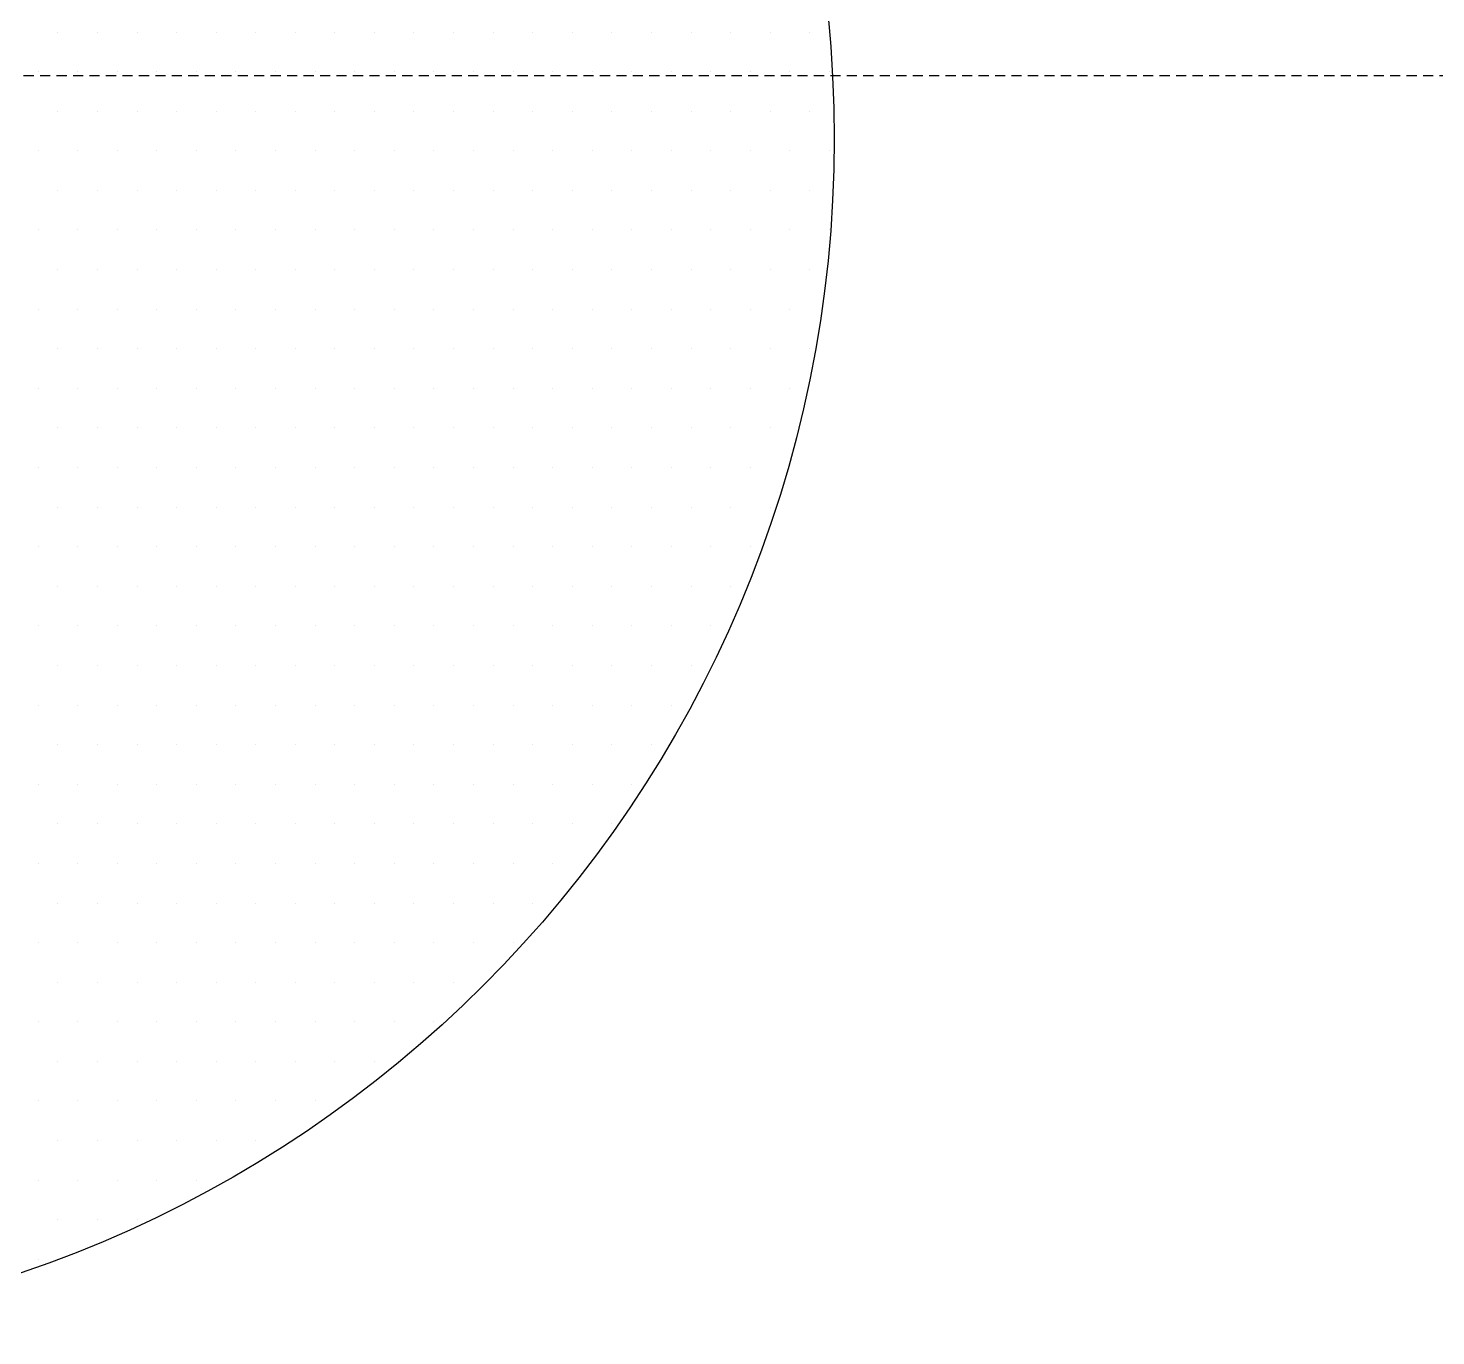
# Model space of a CAD drawing. Header units: inches. Extents: x 5877 to 13759, y 12099 to 29642.
# Drawn here: x 11065.5 to 11176.6, y 20807.5 to 20910.7 of the extents above; entities that cross this region are included whole.
import ezdxf

# ---------------------------------------------------------------- set-up
doc = ezdxf.new("R2010")
doc.units = ezdxf.units.IN
doc.header["$MEASUREMENT"] = 0
doc.linetypes.add('HID', pattern=[2.6, 1.6, -1])
doc.layers.add('A-FUR2', color=6, linetype='Continuous')

msp = doc.modelspace()

# ---------------------------------------------------------------- linework, layer by layer
at = {"layer": 'A-FUR2', "color": 0, "linetype": 'Continuous', "ltscale": 0.5}
for p, q in [((11067.83, 20910.39), (11067.83, 20910.39)), ((11070.95, 20910.39), (11070.95, 20910.39)), ((11074.08, 20910.39), (11074.08, 20910.39)), ((11077.2, 20910.39), (11077.2, 20910.39)), ((11080.33, 20910.39), (11080.33, 20910.39)), ((11083.45, 20910.39), (11083.45, 20910.39)), ((11086.58, 20910.39), (11086.58, 20910.39)), ((11089.7, 20910.39), (11089.7, 20910.39)), ((11092.83, 20910.39), (11092.83, 20910.39)), ((11095.95, 20910.39), (11095.95, 20910.39)), ((11099.08, 20910.39), (11099.08, 20910.39)), ((11102.2, 20910.39), (11102.2, 20910.39)), ((11105.33, 20910.39), (11105.33, 20910.39)), ((11108.45, 20910.39), (11108.45, 20910.39)), ((11111.58, 20910.39), (11111.58, 20910.39)), ((11114.7, 20910.39), (11114.7, 20910.39)), ((11117.83, 20910.39), (11117.83, 20910.39)), ((11120.95, 20910.39), (11120.95, 20910.39)), ((11124.08, 20910.39), (11124.08, 20910.39)), ((11127.2, 20910.39), (11127.2, 20910.39)), ((11066.27, 20907.27), (11066.27, 20907.27)), ((11069.39, 20907.27), (11069.39, 20907.27)), ((11072.52, 20907.27), (11072.52, 20907.27)), ((11075.64, 20907.27), (11075.64, 20907.27)), ((11078.77, 20907.27), (11078.77, 20907.27)), ((11081.89, 20907.27), (11081.89, 20907.27)), ((11085.02, 20907.27), (11085.02, 20907.27)), ((11088.14, 20907.27), (11088.14, 20907.27)), ((11091.27, 20907.27), (11091.27, 20907.27)), ((11094.39, 20907.27), (11094.39, 20907.27)), ((11097.52, 20907.27), (11097.52, 20907.27)), ((11100.64, 20907.27), (11100.64, 20907.27)), ((11103.77, 20907.27), (11103.77, 20907.27)), ((11106.89, 20907.27), (11106.89, 20907.27)), ((11110.02, 20907.27), (11110.02, 20907.27)), ((11113.14, 20907.27), (11113.14, 20907.27)), ((11116.27, 20907.27), (11116.27, 20907.27)), ((11119.39, 20907.27), (11119.39, 20907.27)), ((11122.52, 20907.27), (11122.52, 20907.27)), ((11125.64, 20907.27), (11125.64, 20907.27)), ((11128.77, 20907.27), (11128.77, 20907.27)), ((11067.83, 20904.14), (11067.83, 20904.14)), ((11070.95, 20904.14), (11070.95, 20904.14)), ((11074.08, 20904.14), (11074.08, 20904.14)), ((11077.2, 20904.14), (11077.2, 20904.14)), ((11080.33, 20904.14), (11080.33, 20904.14)), ((11083.45, 20904.14), (11083.45, 20904.14)), ((11086.58, 20904.14), (11086.58, 20904.14)), ((11089.7, 20904.14), (11089.7, 20904.14)), ((11092.83, 20904.14), (11092.83, 20904.14)), ((11095.95, 20904.14), (11095.95, 20904.14)), ((11099.08, 20904.14), (11099.08, 20904.14)), ((11102.2, 20904.14), (11102.2, 20904.14)), ((11105.33, 20904.14), (11105.33, 20904.14)), ((11108.45, 20904.14), (11108.45, 20904.14)), ((11111.58, 20904.14), (11111.58, 20904.14)), ((11114.7, 20904.14), (11114.7, 20904.14)), ((11117.83, 20904.14), (11117.83, 20904.14)), ((11120.95, 20904.14), (11120.95, 20904.14)), ((11124.08, 20904.14), (11124.08, 20904.14)), ((11127.2, 20904.14), (11127.2, 20904.14)), ((11066.27, 20901.02), (11066.27, 20901.02)), ((11069.39, 20901.02), (11069.39, 20901.02)), ((11072.52, 20901.02), (11072.52, 20901.02)), ((11075.64, 20901.02), (11075.64, 20901.02)), ((11078.77, 20901.02), (11078.77, 20901.02)), ((11081.89, 20901.02), (11081.89, 20901.02)), ((11085.02, 20901.02), (11085.02, 20901.02)), ((11088.14, 20901.02), (11088.14, 20901.02)), ((11091.27, 20901.02), (11091.27, 20901.02)), ((11094.39, 20901.02), (11094.39, 20901.02)), ((11097.52, 20901.02), (11097.52, 20901.02)), ((11100.64, 20901.02), (11100.64, 20901.02)), ((11103.77, 20901.02), (11103.77, 20901.02)), ((11106.89, 20901.02), (11106.89, 20901.02)), ((11110.02, 20901.02), (11110.02, 20901.02)), ((11113.14, 20901.02), (11113.14, 20901.02)), ((11116.27, 20901.02), (11116.27, 20901.02)), ((11119.39, 20901.02), (11119.39, 20901.02)), ((11122.52, 20901.02), (11122.52, 20901.02)), ((11125.64, 20901.02), (11125.64, 20901.02)), ((11128.77, 20901.02), (11128.77, 20901.02)), ((11067.83, 20897.89), (11067.83, 20897.89)), ((11070.95, 20897.89), (11070.95, 20897.89)), ((11074.08, 20897.89), (11074.08, 20897.89)), ((11077.2, 20897.89), (11077.2, 20897.89)), ((11080.33, 20897.89), (11080.33, 20897.89)), ((11083.45, 20897.89), (11083.45, 20897.89)), ((11086.58, 20897.89), (11086.58, 20897.89)), ((11089.7, 20897.89), (11089.7, 20897.89)), ((11092.83, 20897.89), (11092.83, 20897.89)), ((11095.95, 20897.89), (11095.95, 20897.89)), ((11099.08, 20897.89), (11099.08, 20897.89)), ((11102.2, 20897.89), (11102.2, 20897.89)), ((11105.33, 20897.89), (11105.33, 20897.89)), ((11108.45, 20897.89), (11108.45, 20897.89)), ((11111.58, 20897.89), (11111.58, 20897.89)), ((11114.7, 20897.89), (11114.7, 20897.89)), ((11117.83, 20897.89), (11117.83, 20897.89)), ((11120.95, 20897.89), (11120.95, 20897.89)), ((11124.08, 20897.89), (11124.08, 20897.89)), ((11127.2, 20897.89), (11127.2, 20897.89)), ((11066.27, 20894.77), (11066.27, 20894.77)), ((11069.39, 20894.77), (11069.39, 20894.77)), ((11072.52, 20894.77), (11072.52, 20894.77)), ((11075.64, 20894.77), (11075.64, 20894.77)), ((11078.77, 20894.77), (11078.77, 20894.77)), ((11081.89, 20894.77), (11081.89, 20894.77)), ((11085.02, 20894.77), (11085.02, 20894.77)), ((11088.14, 20894.77), (11088.14, 20894.77)), ((11091.27, 20894.77), (11091.27, 20894.77)), ((11094.39, 20894.77), (11094.39, 20894.77)), ((11097.52, 20894.77), (11097.52, 20894.77)), ((11100.64, 20894.77), (11100.64, 20894.77)), ((11103.77, 20894.77), (11103.77, 20894.77)), ((11106.89, 20894.77), (11106.89, 20894.77)), ((11110.02, 20894.77), (11110.02, 20894.77)), ((11113.14, 20894.77), (11113.14, 20894.77)), ((11116.27, 20894.77), (11116.27, 20894.77)), ((11119.39, 20894.77), (11119.39, 20894.77)), ((11122.52, 20894.77), (11122.52, 20894.77)), ((11125.64, 20894.77), (11125.64, 20894.77)), ((11128.77, 20894.77), (11128.77, 20894.77)), ((11067.83, 20891.64), (11067.83, 20891.64)), ((11070.95, 20891.64), (11070.95, 20891.64)), ((11074.08, 20891.64), (11074.08, 20891.64)), ((11077.2, 20891.64), (11077.2, 20891.64)), ((11080.33, 20891.64), (11080.33, 20891.64)), ((11083.45, 20891.64), (11083.45, 20891.64)), ((11086.58, 20891.64), (11086.58, 20891.64)), ((11089.7, 20891.64), (11089.7, 20891.64)), ((11092.83, 20891.64), (11092.83, 20891.64)), ((11095.95, 20891.64), (11095.95, 20891.64)), ((11099.08, 20891.64), (11099.08, 20891.64)), ((11102.2, 20891.64), (11102.2, 20891.64)), ((11105.33, 20891.64), (11105.33, 20891.64)), ((11108.45, 20891.64), (11108.45, 20891.64)), ((11111.58, 20891.64), (11111.58, 20891.64)), ((11114.7, 20891.64), (11114.7, 20891.64)), ((11117.83, 20891.64), (11117.83, 20891.64)), ((11120.95, 20891.64), (11120.95, 20891.64)), ((11124.08, 20891.64), (11124.08, 20891.64)), ((11127.2, 20891.64), (11127.2, 20891.64)), ((11066.27, 20888.52), (11066.27, 20888.52)), ((11069.39, 20888.52), (11069.39, 20888.52)), ((11072.52, 20888.52), (11072.52, 20888.52)), ((11075.64, 20888.52), (11075.64, 20888.52)), ((11078.77, 20888.52), (11078.77, 20888.52)), ((11081.89, 20888.52), (11081.89, 20888.52)), ((11085.02, 20888.52), (11085.02, 20888.52)), ((11088.14, 20888.52), (11088.14, 20888.52)), ((11091.27, 20888.52), (11091.27, 20888.52)), ((11094.39, 20888.52), (11094.39, 20888.52)), ((11097.52, 20888.52), (11097.52, 20888.52)), ((11100.64, 20888.52), (11100.64, 20888.52)), ((11103.77, 20888.52), (11103.77, 20888.52)), ((11106.89, 20888.52), (11106.89, 20888.52)), ((11110.02, 20888.52), (11110.02, 20888.52)), ((11113.14, 20888.52), (11113.14, 20888.52)), ((11116.27, 20888.52), (11116.27, 20888.52)), ((11119.39, 20888.52), (11119.39, 20888.52)), ((11122.52, 20888.52), (11122.52, 20888.52)), ((11125.64, 20888.52), (11125.64, 20888.52)), ((11067.83, 20885.39), (11067.83, 20885.39)), ((11070.95, 20885.39), (11070.95, 20885.39)), ((11074.08, 20885.39), (11074.08, 20885.39)), ((11077.2, 20885.39), (11077.2, 20885.39)), ((11080.33, 20885.39), (11080.33, 20885.39)), ((11083.45, 20885.39), (11083.45, 20885.39)), ((11086.58, 20885.39), (11086.58, 20885.39)), ((11089.7, 20885.39), (11089.7, 20885.39)), ((11092.83, 20885.39), (11092.83, 20885.39)), ((11095.95, 20885.39), (11095.95, 20885.39)), ((11099.08, 20885.39), (11099.08, 20885.39)), ((11102.2, 20885.39), (11102.2, 20885.39)), ((11105.33, 20885.39), (11105.33, 20885.39)), ((11108.45, 20885.39), (11108.45, 20885.39)), ((11111.58, 20885.39), (11111.58, 20885.39)), ((11114.7, 20885.39), (11114.7, 20885.39)), ((11117.83, 20885.39), (11117.83, 20885.39)), ((11120.95, 20885.39), (11120.95, 20885.39)), ((11124.08, 20885.39), (11124.08, 20885.39)), ((11127.2, 20885.39), (11127.2, 20885.39)), ((11066.27, 20882.27), (11066.27, 20882.27)), ((11069.39, 20882.27), (11069.39, 20882.27)), ((11072.52, 20882.27), (11072.52, 20882.27)), ((11075.64, 20882.27), (11075.64, 20882.27)), ((11078.77, 20882.27), (11078.77, 20882.27)), ((11081.89, 20882.27), (11081.89, 20882.27)), ((11085.02, 20882.27), (11085.02, 20882.27)), ((11088.14, 20882.27), (11088.14, 20882.27)), ((11091.27, 20882.27), (11091.27, 20882.27)), ((11094.39, 20882.27), (11094.39, 20882.27)), ((11097.52, 20882.27), (11097.52, 20882.27)), ((11100.64, 20882.27), (11100.64, 20882.27)), ((11103.77, 20882.27), (11103.77, 20882.27)), ((11106.89, 20882.27), (11106.89, 20882.27)), ((11110.02, 20882.27), (11110.02, 20882.27)), ((11113.14, 20882.27), (11113.14, 20882.27)), ((11116.27, 20882.27), (11116.27, 20882.27)), ((11119.39, 20882.27), (11119.39, 20882.27)), ((11122.52, 20882.27), (11122.52, 20882.27)), ((11125.64, 20882.27), (11125.64, 20882.27)), ((11067.83, 20879.14), (11067.83, 20879.14)), ((11070.95, 20879.14), (11070.95, 20879.14)), ((11074.08, 20879.14), (11074.08, 20879.14)), ((11077.2, 20879.14), (11077.2, 20879.14)), ((11080.33, 20879.14), (11080.33, 20879.14)), ((11083.45, 20879.14), (11083.45, 20879.14)), ((11086.58, 20879.14), (11086.58, 20879.14)), ((11089.7, 20879.14), (11089.7, 20879.14)), ((11092.83, 20879.14), (11092.83, 20879.14)), ((11095.95, 20879.14), (11095.95, 20879.14)), ((11099.08, 20879.14), (11099.08, 20879.14)), ((11102.2, 20879.14), (11102.2, 20879.14)), ((11105.33, 20879.14), (11105.33, 20879.14)), ((11108.45, 20879.14), (11108.45, 20879.14)), ((11111.58, 20879.14), (11111.58, 20879.14)), ((11114.7, 20879.14), (11114.7, 20879.14)), ((11117.83, 20879.14), (11117.83, 20879.14)), ((11120.95, 20879.14), (11120.95, 20879.14)), ((11124.08, 20879.14), (11124.08, 20879.14)), ((11066.27, 20876.02), (11066.27, 20876.02)), ((11069.39, 20876.02), (11069.39, 20876.02)), ((11072.52, 20876.02), (11072.52, 20876.02)), ((11075.64, 20876.02), (11075.64, 20876.02)), ((11078.77, 20876.02), (11078.77, 20876.02)), ((11081.89, 20876.02), (11081.89, 20876.02)), ((11085.02, 20876.02), (11085.02, 20876.02)), ((11088.14, 20876.02), (11088.14, 20876.02)), ((11091.27, 20876.02), (11091.27, 20876.02)), ((11094.39, 20876.02), (11094.39, 20876.02)), ((11097.52, 20876.02), (11097.52, 20876.02)), ((11100.64, 20876.02), (11100.64, 20876.02)), ((11103.77, 20876.02), (11103.77, 20876.02)), ((11106.89, 20876.02), (11106.89, 20876.02)), ((11110.02, 20876.02), (11110.02, 20876.02)), ((11113.14, 20876.02), (11113.14, 20876.02)), ((11116.27, 20876.02), (11116.27, 20876.02)), ((11119.39, 20876.02), (11119.39, 20876.02)), ((11122.52, 20876.02), (11122.52, 20876.02)), ((11067.83, 20872.89), (11067.83, 20872.89)), ((11070.95, 20872.89), (11070.95, 20872.89)), ((11074.08, 20872.89), (11074.08, 20872.89)), ((11077.2, 20872.89), (11077.2, 20872.89)), ((11080.33, 20872.89), (11080.33, 20872.89)), ((11083.45, 20872.89), (11083.45, 20872.89)), ((11086.58, 20872.89), (11086.58, 20872.89)), ((11089.7, 20872.89), (11089.7, 20872.89)), ((11092.83, 20872.89), (11092.83, 20872.89)), ((11095.95, 20872.89), (11095.95, 20872.89)), ((11099.08, 20872.89), (11099.08, 20872.89)), ((11102.2, 20872.89), (11102.2, 20872.89)), ((11105.33, 20872.89), (11105.33, 20872.89)), ((11108.45, 20872.89), (11108.45, 20872.89)), ((11111.58, 20872.89), (11111.58, 20872.89)), ((11114.7, 20872.89), (11114.7, 20872.89)), ((11117.83, 20872.89), (11117.83, 20872.89)), ((11120.95, 20872.89), (11120.95, 20872.89)), ((11124.08, 20872.89), (11124.08, 20872.89)), ((11066.27, 20869.77), (11066.27, 20869.77)), ((11069.39, 20869.77), (11069.39, 20869.77)), ((11072.52, 20869.77), (11072.52, 20869.77)), ((11075.64, 20869.77), (11075.64, 20869.77)), ((11078.77, 20869.77), (11078.77, 20869.77)), ((11081.89, 20869.77), (11081.89, 20869.77)), ((11085.02, 20869.77), (11085.02, 20869.77)), ((11088.14, 20869.77), (11088.14, 20869.77)), ((11091.27, 20869.77), (11091.27, 20869.77)), ((11094.39, 20869.77), (11094.39, 20869.77)), ((11097.52, 20869.77), (11097.52, 20869.77)), ((11100.64, 20869.77), (11100.64, 20869.77)), ((11103.77, 20869.77), (11103.77, 20869.77)), ((11106.89, 20869.77), (11106.89, 20869.77)), ((11110.02, 20869.77), (11110.02, 20869.77)), ((11113.14, 20869.77), (11113.14, 20869.77)), ((11116.27, 20869.77), (11116.27, 20869.77)), ((11119.39, 20869.77), (11119.39, 20869.77)), ((11122.52, 20869.77), (11122.52, 20869.77)), ((11067.83, 20866.64), (11067.83, 20866.64)), ((11070.95, 20866.64), (11070.95, 20866.64)), ((11074.08, 20866.64), (11074.08, 20866.64)), ((11077.2, 20866.64), (11077.2, 20866.64)), ((11080.33, 20866.64), (11080.33, 20866.64)), ((11083.45, 20866.64), (11083.45, 20866.64)), ((11086.58, 20866.64), (11086.58, 20866.64)), ((11089.7, 20866.64), (11089.7, 20866.64)), ((11092.83, 20866.64), (11092.83, 20866.64)), ((11095.95, 20866.64), (11095.95, 20866.64)), ((11099.08, 20866.64), (11099.08, 20866.64)), ((11102.2, 20866.64), (11102.2, 20866.64)), ((11105.33, 20866.64), (11105.33, 20866.64)), ((11108.45, 20866.64), (11108.45, 20866.64)), ((11111.58, 20866.64), (11111.58, 20866.64)), ((11114.7, 20866.64), (11114.7, 20866.64)), ((11117.83, 20866.64), (11117.83, 20866.64)), ((11120.95, 20866.64), (11120.95, 20866.64)), ((11066.27, 20863.52), (11066.27, 20863.52)), ((11069.39, 20863.52), (11069.39, 20863.52)), ((11072.52, 20863.52), (11072.52, 20863.52)), ((11075.64, 20863.52), (11075.64, 20863.52)), ((11078.77, 20863.52), (11078.77, 20863.52)), ((11081.89, 20863.52), (11081.89, 20863.52)), ((11085.02, 20863.52), (11085.02, 20863.52)), ((11088.14, 20863.52), (11088.14, 20863.52)), ((11091.27, 20863.52), (11091.27, 20863.52)), ((11094.39, 20863.52), (11094.39, 20863.52)), ((11097.52, 20863.52), (11097.52, 20863.52)), ((11100.64, 20863.52), (11100.64, 20863.52)), ((11103.77, 20863.52), (11103.77, 20863.52)), ((11106.89, 20863.52), (11106.89, 20863.52)), ((11110.02, 20863.52), (11110.02, 20863.52)), ((11113.14, 20863.52), (11113.14, 20863.52)), ((11116.27, 20863.52), (11116.27, 20863.52)), ((11119.39, 20863.52), (11119.39, 20863.52)), ((11067.83, 20860.39), (11067.83, 20860.39)), ((11070.95, 20860.39), (11070.95, 20860.39)), ((11074.08, 20860.39), (11074.08, 20860.39)), ((11077.2, 20860.39), (11077.2, 20860.39)), ((11080.33, 20860.39), (11080.33, 20860.39)), ((11083.45, 20860.39), (11083.45, 20860.39)), ((11086.58, 20860.39), (11086.58, 20860.39)), ((11089.7, 20860.39), (11089.7, 20860.39)), ((11092.83, 20860.39), (11092.83, 20860.39)), ((11095.95, 20860.39), (11095.95, 20860.39)), ((11099.08, 20860.39), (11099.08, 20860.39)), ((11102.2, 20860.39), (11102.2, 20860.39)), ((11105.33, 20860.39), (11105.33, 20860.39)), ((11108.45, 20860.39), (11108.45, 20860.39)), ((11111.58, 20860.39), (11111.58, 20860.39)), ((11114.7, 20860.39), (11114.7, 20860.39)), ((11117.83, 20860.39), (11117.83, 20860.39)), ((11066.27, 20857.27), (11066.27, 20857.27)), ((11069.39, 20857.27), (11069.39, 20857.27)), ((11072.52, 20857.27), (11072.52, 20857.27)), ((11075.64, 20857.27), (11075.64, 20857.27)), ((11078.77, 20857.27), (11078.77, 20857.27)), ((11081.89, 20857.27), (11081.89, 20857.27)), ((11085.02, 20857.27), (11085.02, 20857.27)), ((11088.14, 20857.27), (11088.14, 20857.27)), ((11091.27, 20857.27), (11091.27, 20857.27)), ((11094.39, 20857.27), (11094.39, 20857.27)), ((11097.52, 20857.27), (11097.52, 20857.27)), ((11100.64, 20857.27), (11100.64, 20857.27)), ((11103.77, 20857.27), (11103.77, 20857.27)), ((11106.89, 20857.27), (11106.89, 20857.27)), ((11110.02, 20857.27), (11110.02, 20857.27)), ((11113.14, 20857.27), (11113.14, 20857.27)), ((11116.27, 20857.27), (11116.27, 20857.27)), ((11067.83, 20854.14), (11067.83, 20854.14)), ((11070.95, 20854.14), (11070.95, 20854.14)), ((11074.08, 20854.14), (11074.08, 20854.14)), ((11077.2, 20854.14), (11077.2, 20854.14)), ((11080.33, 20854.14), (11080.33, 20854.14)), ((11083.45, 20854.14), (11083.45, 20854.14)), ((11086.58, 20854.14), (11086.58, 20854.14)), ((11089.7, 20854.14), (11089.7, 20854.14)), ((11092.83, 20854.14), (11092.83, 20854.14)), ((11095.95, 20854.14), (11095.95, 20854.14)), ((11099.08, 20854.14), (11099.08, 20854.14)), ((11102.2, 20854.14), (11102.2, 20854.14)), ((11105.33, 20854.14), (11105.33, 20854.14)), ((11108.45, 20854.14), (11108.45, 20854.14)), ((11111.58, 20854.14), (11111.58, 20854.14)), ((11114.7, 20854.14), (11114.7, 20854.14)), ((11066.27, 20851.02), (11066.27, 20851.02)), ((11069.39, 20851.02), (11069.39, 20851.02)), ((11072.52, 20851.02), (11072.52, 20851.02)), ((11075.64, 20851.02), (11075.64, 20851.02)), ((11078.77, 20851.02), (11078.77, 20851.02)), ((11081.89, 20851.02), (11081.89, 20851.02)), ((11085.02, 20851.02), (11085.02, 20851.02)), ((11088.14, 20851.02), (11088.14, 20851.02)), ((11091.27, 20851.02), (11091.27, 20851.02)), ((11094.39, 20851.02), (11094.39, 20851.02)), ((11097.52, 20851.02), (11097.52, 20851.02)), ((11100.64, 20851.02), (11100.64, 20851.02)), ((11103.77, 20851.02), (11103.77, 20851.02)), ((11106.89, 20851.02), (11106.89, 20851.02)), ((11110.02, 20851.02), (11110.02, 20851.02)), ((11113.14, 20851.02), (11113.14, 20851.02)), ((11067.83, 20847.89), (11067.83, 20847.89)), ((11070.95, 20847.89), (11070.95, 20847.89)), ((11074.08, 20847.89), (11074.08, 20847.89)), ((11077.2, 20847.89), (11077.2, 20847.89)), ((11080.33, 20847.89), (11080.33, 20847.89)), ((11083.45, 20847.89), (11083.45, 20847.89)), ((11086.58, 20847.89), (11086.58, 20847.89)), ((11089.7, 20847.89), (11089.7, 20847.89)), ((11092.83, 20847.89), (11092.83, 20847.89)), ((11095.95, 20847.89), (11095.95, 20847.89)), ((11099.08, 20847.89), (11099.08, 20847.89)), ((11102.2, 20847.89), (11102.2, 20847.89)), ((11105.33, 20847.89), (11105.33, 20847.89)), ((11108.45, 20847.89), (11108.45, 20847.89)), ((11111.58, 20847.89), (11111.58, 20847.89)), ((11066.27, 20844.77), (11066.27, 20844.77)), ((11069.39, 20844.77), (11069.39, 20844.77)), ((11072.52, 20844.77), (11072.52, 20844.77)), ((11075.64, 20844.77), (11075.64, 20844.77)), ((11078.77, 20844.77), (11078.77, 20844.77)), ((11081.89, 20844.77), (11081.89, 20844.77)), ((11085.02, 20844.77), (11085.02, 20844.77)), ((11088.14, 20844.77), (11088.14, 20844.77)), ((11091.27, 20844.77), (11091.27, 20844.77)), ((11094.39, 20844.77), (11094.39, 20844.77)), ((11097.52, 20844.77), (11097.52, 20844.77)), ((11100.64, 20844.77), (11100.64, 20844.77)), ((11103.77, 20844.77), (11103.77, 20844.77)), ((11106.89, 20844.77), (11106.89, 20844.77)), ((11067.83, 20841.64), (11067.83, 20841.64)), ((11070.95, 20841.64), (11070.95, 20841.64)), ((11074.08, 20841.64), (11074.08, 20841.64)), ((11077.2, 20841.64), (11077.2, 20841.64)), ((11080.33, 20841.64), (11080.33, 20841.64)), ((11083.45, 20841.64), (11083.45, 20841.64)), ((11086.58, 20841.64), (11086.58, 20841.64)), ((11089.7, 20841.64), (11089.7, 20841.64)), ((11092.83, 20841.64), (11092.83, 20841.64)), ((11095.95, 20841.64), (11095.95, 20841.64)), ((11099.08, 20841.64), (11099.08, 20841.64)), ((11102.2, 20841.64), (11102.2, 20841.64)), ((11105.33, 20841.64), (11105.33, 20841.64)), ((11066.27, 20838.52), (11066.27, 20838.52)), ((11069.39, 20838.52), (11069.39, 20838.52)), ((11072.52, 20838.52), (11072.52, 20838.52)), ((11075.64, 20838.52), (11075.64, 20838.52)), ((11078.77, 20838.52), (11078.77, 20838.52)), ((11081.89, 20838.52), (11081.89, 20838.52)), ((11085.02, 20838.52), (11085.02, 20838.52)), ((11088.14, 20838.52), (11088.14, 20838.52)), ((11091.27, 20838.52), (11091.27, 20838.52)), ((11094.39, 20838.52), (11094.39, 20838.52)), ((11097.52, 20838.52), (11097.52, 20838.52)), ((11100.64, 20838.52), (11100.64, 20838.52)), ((11103.77, 20838.52), (11103.77, 20838.52)), ((11067.83, 20835.39), (11067.83, 20835.39)), ((11070.95, 20835.39), (11070.95, 20835.39)), ((11074.08, 20835.39), (11074.08, 20835.39)), ((11077.2, 20835.39), (11077.2, 20835.39)), ((11080.33, 20835.39), (11080.33, 20835.39)), ((11083.45, 20835.39), (11083.45, 20835.39)), ((11086.58, 20835.39), (11086.58, 20835.39)), ((11089.7, 20835.39), (11089.7, 20835.39)), ((11092.83, 20835.39), (11092.83, 20835.39)), ((11095.95, 20835.39), (11095.95, 20835.39)), ((11099.08, 20835.39), (11099.08, 20835.39)), ((11066.27, 20832.27), (11066.27, 20832.27)), ((11069.39, 20832.27), (11069.39, 20832.27)), ((11072.52, 20832.27), (11072.52, 20832.27)), ((11075.64, 20832.27), (11075.64, 20832.27)), ((11078.77, 20832.27), (11078.77, 20832.27)), ((11081.89, 20832.27), (11081.89, 20832.27)), ((11085.02, 20832.27), (11085.02, 20832.27)), ((11088.14, 20832.27), (11088.14, 20832.27)), ((11091.27, 20832.27), (11091.27, 20832.27)), ((11094.39, 20832.27), (11094.39, 20832.27)), ((11097.52, 20832.27), (11097.52, 20832.27)), ((11067.83, 20829.14), (11067.83, 20829.14)), ((11070.95, 20829.14), (11070.95, 20829.14)), ((11074.08, 20829.14), (11074.08, 20829.14)), ((11077.2, 20829.14), (11077.2, 20829.14)), ((11080.33, 20829.14), (11080.33, 20829.14)), ((11083.45, 20829.14), (11083.45, 20829.14)), ((11086.58, 20829.14), (11086.58, 20829.14)), ((11089.7, 20829.14), (11089.7, 20829.14)), ((11092.83, 20829.14), (11092.83, 20829.14)), ((11066.27, 20826.02), (11066.27, 20826.02)), ((11069.39, 20826.02), (11069.39, 20826.02)), ((11072.52, 20826.02), (11072.52, 20826.02)), ((11075.64, 20826.02), (11075.64, 20826.02)), ((11078.77, 20826.02), (11078.77, 20826.02)), ((11081.89, 20826.02), (11081.89, 20826.02)), ((11085.02, 20826.02), (11085.02, 20826.02)), ((11088.14, 20826.02), (11088.14, 20826.02)), ((11067.83, 20822.89), (11067.83, 20822.89)), ((11070.95, 20822.89), (11070.95, 20822.89)), ((11074.08, 20822.89), (11074.08, 20822.89)), ((11077.2, 20822.89), (11077.2, 20822.89)), ((11080.33, 20822.89), (11080.33, 20822.89)), ((11083.45, 20822.89), (11083.45, 20822.89)), ((11066.27, 20819.77), (11066.27, 20819.77)), ((11069.39, 20819.77), (11069.39, 20819.77)), ((11072.52, 20819.77), (11072.52, 20819.77)), ((11075.64, 20819.77), (11075.64, 20819.77)), ((11078.77, 20819.77), (11078.77, 20819.77)), ((11067.83, 20816.64), (11067.83, 20816.64)), ((11070.95, 20816.64), (11070.95, 20816.64)), ((11074.08, 20816.64), (11074.08, 20816.64)), ((11066.27, 20813.52), (11066.27, 20813.52))]:
    msp.add_line(p, q, dxfattribs=at)
at = {"layer": 'A-FUR2', "color": 0, "linetype": 'HID', "ltscale": 0.5}
msp.add_line((9823.63, 20906.95), (11663.63, 20906.95), dxfattribs=at)
at = {"layer": 'A-FUR2', "color": 0, "ltscale": 0.5}
msp.add_circle((11034.63, 20901.98), 94.5, dxfattribs=at)

doc.saveas('drawing.dxf')
